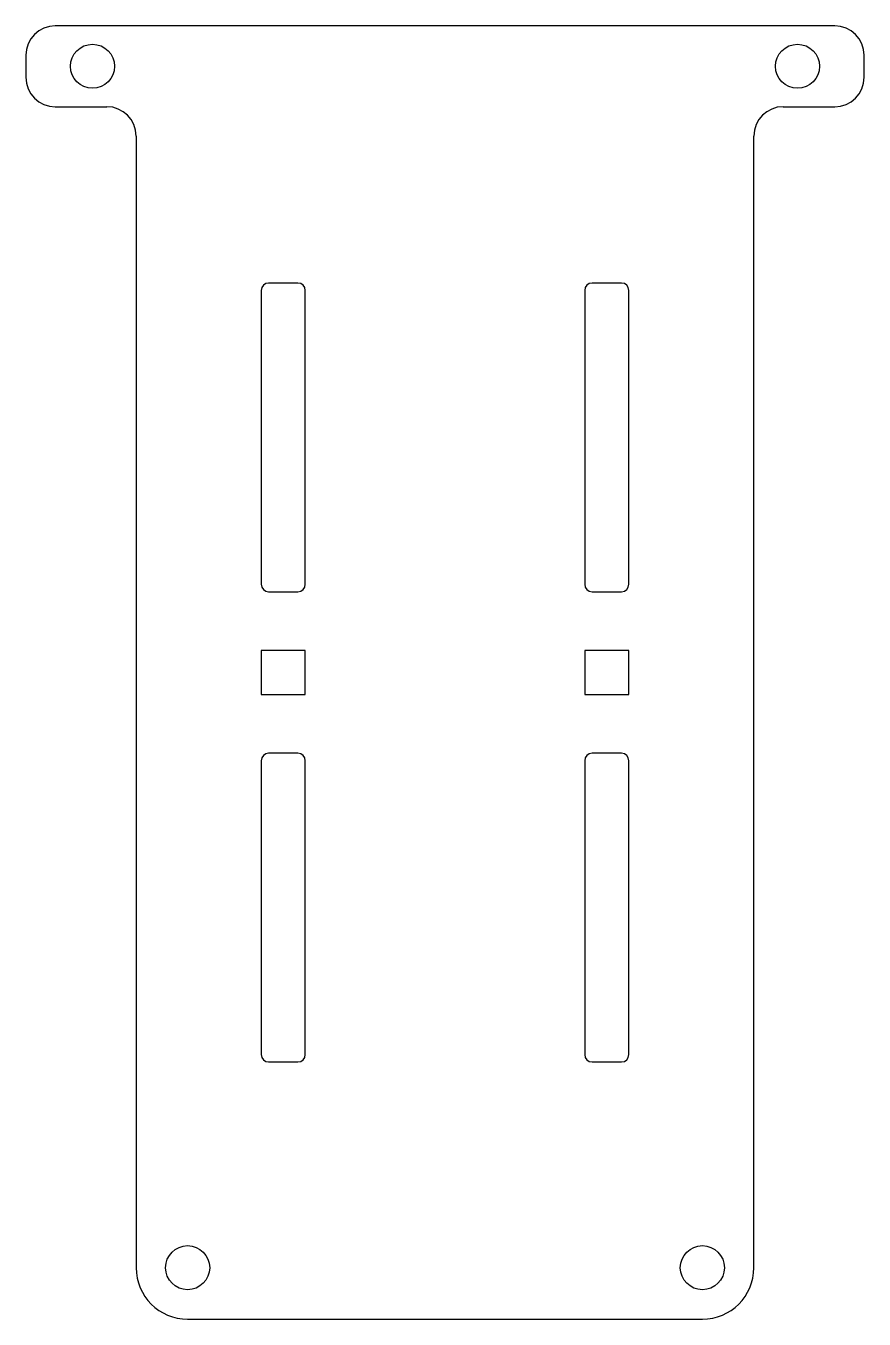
# Model space of a CAD drawing. Extents: x -51.1 to 5.9, y -76 to 12.
import ezdxf

# ---------------------------------------------------------------- set-up
doc = ezdxf.new("R2010")
doc.units = 0
doc.layers.add('VISIBLE', color=7, linetype='CONTINUOUS')

msp = doc.modelspace()

# ---------------------------------------------------------------- linework, layer by layer
at = {"layer": 'VISIBLE'}
for p, q in [((3.945, 12), (-49.055, 12)), ((-51.055, 10), (-51.055, 8.5)), ((5.945, 8.5), (5.945, 10)), ((-49.055, 6.5), (-45.555, 6.5)), ((0.445, 6.5), (3.945, 6.5)), ((-43.555, 4.5), (-43.555, -72.5)), ((-1.555, -72.5), (-1.555, 4.5)), ((-35.055, -6), (-35.055, -26)), ((-32.555, -5.5), (-34.555, -5.5)), ((-32.055, -26), (-32.055, -6)), ((-13.055, -6), (-13.055, -26)), ((-10.555, -5.5), (-12.555, -5.5)), ((-10.055, -26), (-10.055, -6)), ((-34.555, -26.5), (-32.555, -26.5)), ((-12.555, -26.5), (-10.555, -26.5)), ((-35.055, -30.5), (-35.055, -33.5)), ((-32.055, -30.5), (-35.055, -30.5)), ((-32.055, -33.5), (-32.055, -30.5)), ((-10.055, -30.5), (-13.055, -30.5)), ((-13.055, -30.5), (-13.055, -33.5)), ((-10.055, -33.5), (-10.055, -30.5)), ((-35.055, -33.5), (-32.055, -33.5)), ((-13.055, -33.5), (-10.055, -33.5)), ((-32.555, -37.5), (-34.555, -37.5)), ((-10.555, -37.5), (-12.555, -37.5)), ((-35.055, -38), (-35.055, -58)), ((-32.055, -58), (-32.055, -38)), ((-13.055, -38), (-13.055, -58)), ((-10.055, -58), (-10.055, -38)), ((-34.555, -58.5), (-32.555, -58.5)), ((-12.555, -58.5), (-10.555, -58.5)), ((-40.055, -76), (-5.055, -76))]:
    msp.add_line(p, q, dxfattribs=at)
for centre in [(-46.526, 9.25), (1.416, 9.25), (-40.055, -72.5), (-5.055, -72.5)]:
    msp.add_circle(centre, 1.5, dxfattribs=at)
for centre, radius, start, end in [((-49.055, 10), 2, 90, 180), ((3.945, 10), 2, 0, 90), ((-49.055, 8.5), 2, 180, 270), ((3.945, 8.5), 2, 270, 0), ((-45.555, 4.5), 2, 0, 90), ((0.445, 4.5), 2, 90, 180), ((-34.555, -6), 0.5, 90, 180), ((-32.555, -6), 0.5, 0, 90), ((-12.555, -6), 0.5, 90, 180), ((-10.555, -6), 0.5, 0, 90), ((-34.555, -26), 0.5, 180, 270), ((-32.555, -26), 0.5, 270, 0), ((-12.555, -26), 0.5, 180, 270), ((-10.555, -26), 0.5, 270, 0), ((-34.555, -38), 0.5, 90, 180), ((-32.555, -38), 0.5, 0, 90), ((-12.555, -38), 0.5, 90, 180), ((-10.555, -38), 0.5, 0, 90), ((-34.555, -58), 0.5, 180, 270), ((-32.555, -58), 0.5, 270, 0), ((-12.555, -58), 0.5, 180, 270), ((-10.555, -58), 0.5, 270, 0), ((-40.055, -72.5), 3.5, 180, 270), ((-5.055, -72.5), 3.5, 270, 0)]:
    msp.add_arc(centre, radius, start, end, dxfattribs=at)

doc.saveas('drawing.dxf')
